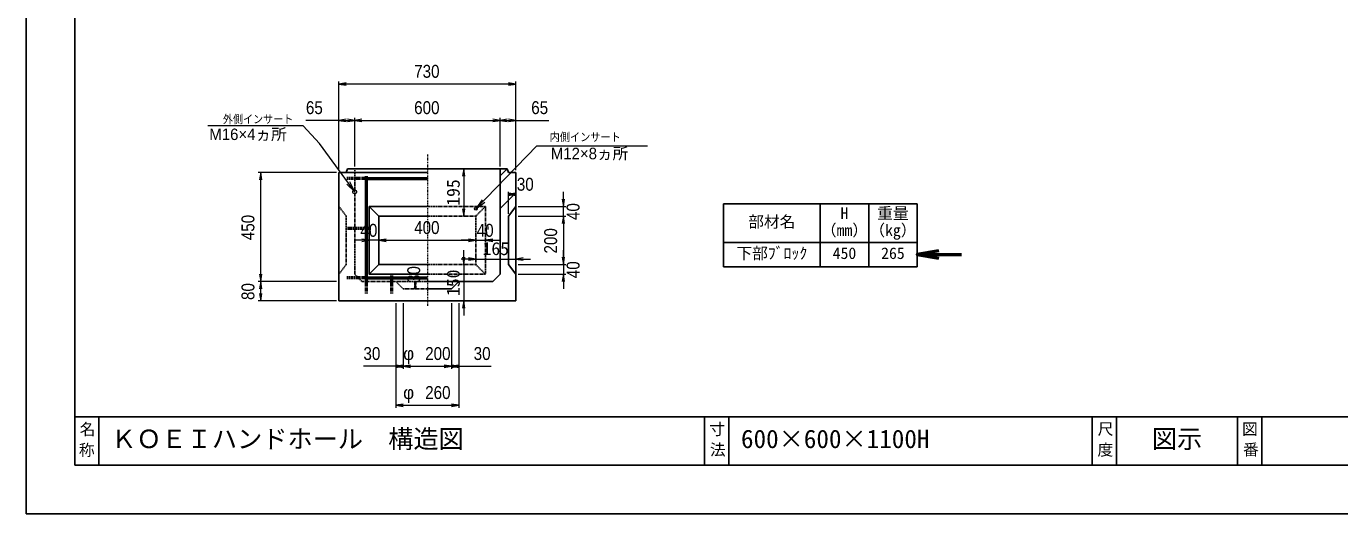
# Model space of a CAD drawing. Units: millimetres, scale not verified. Extents: x -210 to 210, y -148 to 148.
# Drawn here: x -210 to 61.1, y -148.5 to -47.9 of the extents above; entities that cross this region are included whole.
import ezdxf
from ezdxf.enums import TextEntityAlignment as Align

# ---------------------------------------------------------------- set-up
doc = ezdxf.new("R2010")
doc.units = ezdxf.units.MM
doc.linetypes.add('USER1', pattern=[12.95, 6.35, -3.175, 0.25, -3.175])
doc.linetypes.add('USER2', pattern=[4.7625, 3.175, -1.5875])
doc.layers.add('0-0', color=7, linetype='Continuous')
for name, color, linetype, lineweight in [('0-1_0', 9, 'Continuous', 25), ('0-2_dims', 2, 'Continuous', 13), ('0-3_pen1実線', 4, 'Continuous', 13), ('0-4_pen2実線', 3, 'Continuous', 13), ('0-5_pen3実線', 7, 'Continuous', 25), ('0-6_pen4実線', 6, 'Continuous', 25), ('0-7_pen1一点', 4, 'USER1', 13), ('0-8_pen2破線', 3, 'USER2', 25), ('0-A_鉄筋 1', 7, 'Continuous', 50), ('0-B_鉄筋 2', 7, 'USER2', 50)]:
    doc.layers.add(name, color=color, linetype=linetype, lineweight=lineweight)
doc.styles.add('ＭＳ ゴシック', font='')
doc.styles.add('ＭＳ Ｐゴシック', font='')
doc.styles.get('ＭＳ ゴシック').set_extended_font_data('MS Gothic')
doc.styles.get('ＭＳ Ｐゴシック').set_extended_font_data('MS PGothic')

# ---------------------------------------------------------------- blocks, each defined once
blk = doc.blocks.new('部分図 1')
at = {"layer": '0-1_0'}
blk.add_lwpolyline([(0, 0), (8400, 0), (8400, 5940), (0, 5940)], close=True, dxfattribs=at)
at = {"layer": '0-2_dims'}
for p, q in [((1290.57, 1418.54), (1290.57, 1783.49)), ((2020.57, 1773.49), (1290.57, 1773.49)), ((2020.57, 1418.54), (2020.57, 1783.49)), ((1290.57, 1418.54), (1290.57, 1633.49)), ((1355.57, 1433.54), (1355.57, 1633.49)), ((1355.57, 1433.54), (1355.57, 1633.49)), ((1955.57, 1433.54), (1955.57, 1633.49)), ((1955.57, 1433.54), (1955.57, 1633.49)), ((2020.57, 1418.54), (2020.57, 1633.49)), ((1290.57, 1623.49), (1154.18, 1623.49)), ((1290.57, 1623.49), (1355.57, 1623.49)), ((1355.57, 1623.49), (1955.57, 1623.49)), ((1280.57, 1408.54), (957.57, 1408.54)), ((967.57, 958.54), (967.57, 1408.54)), ((1990.57, 1238.54), (1990.57, 1328.64)), ((1990.57, 1318.64), (2020.57, 1318.64)), ((2020.57, 1278.54), (2020.57, 1328.64)), ((2216.92, 1268.54), (2216.92, 1328.54)), ((2030.57, 1268.54), (2226.92, 1268.54)), ((2216.92, 1228.54), (2216.92, 1268.54)), ((2030.57, 1228.54), (2226.92, 1228.54)), ((2030.57, 1228.54), (2226.92, 1228.54)), ((2216.92, 1228.54), (2216.92, 1168.54)), ((2216.92, 1228.54), (2216.92, 1028.54)), ((1455.57, 1128.54), (1455.57, 1138.54)), ((1855.57, 1128.54), (1855.57, 1138.54)), ((1855.57, 1128.54), (1855.57, 1138.54)), ((1895.57, 1128.54), (1895.57, 1138.54)), ((1415.57, 1128.54), (1355.57, 1128.54)), ((1415.57, 1128.54), (1415.57, 1118.54)), ((1455.57, 1128.54), (1415.57, 1128.54)), ((1455.57, 1128.54), (1455.57, 1118.54)), ((1455.57, 1128.54), (1515.57, 1128.54)), ((1455.57, 1128.54), (1855.57, 1128.54)), ((1855.57, 1128.54), (1795.57, 1128.54)), ((1855.57, 1128.54), (1895.57, 1128.54)), ((1895.57, 1128.54), (1955.57, 1128.54)), ((2216.92, 1028.54), (2216.92, 1088.54)), ((2030.57, 1028.54), (2226.92, 1028.54)), ((2030.57, 1028.54), (2226.92, 1028.54)), ((2030.57, 988.54), (2226.92, 988.54)), ((2216.92, 1028.54), (2216.92, 988.54)), ((2216.92, 988.54), (2216.92, 928.54)), ((1280.57, 958.54), (957.57, 958.54)), ((1280.57, 958.54), (957.57, 958.54)), ((967.57, 878.54), (967.57, 958.54)), ((1605.57, 958.54), (1615.57, 958.54)), ((1605.57, 934), (1605.57, 928.54)), ((1605.57, 928.54), (1615.57, 928.54)), ((1280.57, 878.54), (957.57, 878.54)), ((1525.57, 868.54), (1525.57, 437.54)), ((1525.57, 868.54), (1525.57, 598.54)), ((1555.57, 868.54), (1555.57, 598.54)), ((1555.57, 868.54), (1555.57, 598.54)), ((1755.57, 868.54), (1755.57, 598.54)), ((1755.57, 868.54), (1755.57, 598.54)), ((1785.57, 868.54), (1785.57, 598.54)), ((1785.57, 868.54), (1785.57, 437.54)), ((1555.57, 608.54), (1755.57, 608.54)), ((1555.57, 608.54), (1555.57, 608.54)), ((1755.57, 608.54), (1755.57, 608.54)), ((1525.57, 447.54), (1785.57, 447.54))]:
    blk.add_line(p, q, dxfattribs=at)
at = {"layer": '0-2_dims', "lineweight": 18}
for p, q in [((1142.57, 1601.53), (749.65, 1601.53)), ((2152.58, 1518.96), (2563.55, 1518.96)), ((1805.57, 1423.54), (1805.57, 1228.54)), ((1808.57, 1423.54), (1815.57, 1423.54)), ((1805.57, 1228.54), (1815.57, 1228.54)), ((1805.57, 1028.54), (1805.57, 1088.54)), ((1855.57, 1051.04), (1795.57, 1051.04)), ((1855.57, 1068.54), (1855.57, 1041.04)), ((1855.57, 1051.04), (2020.57, 1051.04)), ((2020.57, 1051.04), (2020.57, 1041.04)), ((2020.57, 1051.04), (2080.57, 1051.04)), ((1805.57, 1028.54), (1815.57, 1028.54)), ((1805.57, 1028.54), (1805.57, 878.54)), ((1805.57, 878.54), (1815.57, 878.54)), ((1805.57, 878.54), (1805.57, 818.54))]:
    blk.add_line(p, q, dxfattribs=at)
at = {"layer": '0-2_dims', "lineweight": 50}
blk.add_line((3677.22, 1070.28), (3860.17, 1070.28), dxfattribs=at)
at = {"layer": '0-2_dims'}
for points in [[(1320.57, 1778.49), (1290.57, 1773.49), (1320.57, 1768.49)], [(1990.57, 1768.49), (2020.57, 1773.49), (1990.57, 1778.49)], [(1320.57, 1628.49), (1290.57, 1623.49), (1320.57, 1618.49)], [(1325.57, 1618.49), (1355.57, 1623.49), (1325.57, 1628.49)], [(1385.57, 1628.49), (1355.57, 1623.49), (1385.57, 1618.49)], [(1925.57, 1618.49), (1955.57, 1623.49), (1925.57, 1628.49)], [(1985.57, 1628.49), (1955.57, 1623.49), (1985.57, 1618.49)], [(1990.57, 1618.49), (2020.57, 1623.49), (1990.57, 1628.49)], [(1355.57, 1328.54), (1210.65, 1528.54), (1142.57, 1601.53)], [(1955.57, 1623.49), (2020.57, 1623.49), (2156.97, 1623.49)], [(1855.57, 1258.54), (2107.58, 1518.96), (2152.58, 1518.96)], [(972.57, 1378.54), (967.57, 1408.54), (962.57, 1378.54)], [(1323.09, 1360.58), (1355.57, 1328.54), (1335.24, 1369.38)], [(2020.57, 1323.64), (1990.57, 1318.64), (2020.57, 1313.64)], [(1990.57, 1313.64), (2020.57, 1318.64), (1990.57, 1323.64)], [(1881.47, 1296.1), (1855.57, 1258.54), (1892.25, 1285.66)], [(2211.92, 1298.54), (2216.92, 1268.54), (2221.92, 1298.54)], [(2221.92, 1198.54), (2216.92, 1228.54), (2211.92, 1198.54)], [(2221.92, 1198.54), (2216.92, 1228.54), (2211.92, 1198.54)], [(1385.57, 1123.54), (1415.57, 1128.54), (1385.57, 1133.54)], [(1485.57, 1133.54), (1455.57, 1128.54), (1485.57, 1123.54)], [(1485.57, 1133.54), (1455.57, 1128.54), (1485.57, 1123.54)], [(1825.57, 1123.54), (1855.57, 1128.54), (1825.57, 1133.54)], [(1825.57, 1123.54), (1855.57, 1128.54), (1825.57, 1133.54)], [(1925.57, 1133.54), (1895.57, 1128.54), (1925.57, 1123.54)], [(2211.92, 1058.54), (2216.92, 1028.54), (2221.92, 1058.54)], [(2211.92, 1058.54), (2216.92, 1028.54), (2221.92, 1058.54)], [(962.57, 988.54), (967.57, 958.54), (972.57, 988.54)], [(2221.92, 958.54), (2216.92, 988.54), (2211.92, 958.54)], [(972.57, 928.54), (967.57, 958.54), (962.57, 928.54)], [(1610.57, 928.54), (1605.57, 958.54), (1600.57, 928.54)], [(1600.57, 958.54), (1605.57, 928.54), (1610.57, 958.54)], [(962.57, 908.54), (967.57, 878.54), (972.57, 908.54)], [(1555.57, 608.54), (1525.57, 608.54), (1391.69, 608.54)], [(1525.57, 603.54), (1555.57, 608.54), (1525.57, 613.54)], [(1555.57, 613.54), (1525.57, 608.54), (1555.57, 603.54)], [(1585.57, 613.54), (1555.57, 608.54), (1585.57, 603.54)], [(1725.57, 603.54), (1755.57, 608.54), (1725.57, 613.54)], [(1785.57, 613.54), (1755.57, 608.54), (1785.57, 603.54)], [(1755.57, 603.54), (1785.57, 608.54), (1755.57, 613.54)], [(1755.57, 608.54), (1785.57, 608.54), (1919.45, 608.54)], [(1555.57, 452.54), (1525.57, 447.54), (1555.57, 442.54)], [(1755.57, 442.54), (1785.57, 447.54), (1755.57, 452.54)]]:
    blk.add_lwpolyline(points, dxfattribs=at)
at = {"layer": '0-2_dims', "lineweight": 18}
for points in [[(1810.57, 1393.54), (1805.57, 1423.54), (1800.57, 1393.54)], [(1800.57, 1258.54), (1805.57, 1228.54), (1810.57, 1258.54)], [(1800.57, 1058.54), (1805.57, 1028.54), (1810.57, 1058.54)], [(1825.57, 1046.04), (1855.57, 1051.04), (1825.57, 1056.04)], [(2050.57, 1056.04), (2020.57, 1051.04), (2050.57, 1046.04)], [(1810.57, 848.54), (1805.57, 878.54), (1800.57, 848.54)]]:
    blk.add_lwpolyline(points, dxfattribs=at)
at = {"layer": '0-2_dims', "lineweight": 50}
blk.add_lwpolyline([(3767.22, 1085.28), (3677.22, 1070.28), (3767.22, 1055.28)], dxfattribs=at)
at = {"layer": '0-3_pen1実線'}
for p, q in [((1955.57, 1394.14), (1984.98, 1423.54)), ((1955.57, 1259.43), (2020.57, 1324.43))]:
    blk.add_line(p, q, dxfattribs=at)
at = {"layer": '0-4_pen2実線'}
for centre, radius in [((1355.57, 1328.54), 8), ((1855.57, 1258.54), 6)]:
    blk.add_circle(centre, radius, dxfattribs=at)
at = {"layer": '0-5_pen3実線'}
for p, q in [((1320.57, 1408.54), (1325.57, 1423.54)), ((1985.57, 1423.54), (1325.57, 1423.54)), ((1955.57, 1423.54), (1955.57, 988.54)), ((1990.57, 1408.54), (1985.57, 1423.54)), ((1290.57, 1408.54), (1655.57, 1408.54)), ((1290.57, 1408.54), (1290.57, 878.54)), ((1990.57, 1408.54), (2020.57, 1408.54)), ((2020.57, 1408.54), (2020.57, 878.54)), ((1415.57, 1268.54), (1655.57, 1268.54)), ((1415.57, 1268.54), (1455.57, 1228.54)), ((2020.57, 1268.54), (1990.57, 1228.54)), ((3277.22, 1279.68), (3277.22, 1019.68)), ((3477.22, 1279.68), (3477.22, 1019.68)), ((1455.57, 1228.54), (1455.57, 1028.54)), ((1455.57, 1228.54), (1655.57, 1228.54)), ((1990.57, 1228.54), (1990.57, 1028.54)), ((2877.22, 1119.68), (3677.22, 1119.68)), ((1415.57, 988.54), (1455.57, 1028.54)), ((1455.57, 1028.54), (1655.57, 1028.54)), ((1955.57, 988.54), (1925.57, 958.54)), ((1990.57, 1028.54), (2020.57, 988.54)), ((1655.57, 958.54), (1925.57, 958.54)), ((1655.57, 928.54), (1755.57, 928.54)), ((1785.57, 958.54), (1755.57, 928.54)), ((1290.57, 878.54), (2020.57, 878.54)), ((300, 400), (300, 200)), ((2900, 400), (2900, 200)), ((4500, 400), (4500, 200)), ((5100, 400), (5100, 200))]:
    blk.add_line(p, q, dxfattribs=at)
blk.add_lwpolyline([(1415.57, 1268.54), (1415.57, 988.54), (1655.57, 988.54)], dxfattribs=at)
at = {"layer": '0-6_pen4実線'}
for p, q in [((2877.22, 1279.68), (3677.22, 1279.68)), ((2877.22, 1279.68), (2877.22, 1019.68)), ((3677.22, 1279.68), (3677.22, 1019.68)), ((2877.22, 1019.68), (3677.22, 1019.68)), ((200, 400), (8200, 400)), ((2800, 400), (2800, 200)), ((4400, 400), (4400, 200)), ((5000, 400), (5000, 200))]:
    blk.add_line(p, q, dxfattribs=at)
blk.add_lwpolyline([(200, 200), (8200, 200), (8200, 5740), (200, 5740)], close=True, dxfattribs=at)
at = {"layer": '0-7_pen1一点'}
blk.add_line((1655.57, 1482.26), (1655.57, 855.54), dxfattribs=at)
at = {"layer": '0-8_pen2破線'}
for p, q in [((1355.57, 1423.54), (1355.57, 988.54)), ((1290.57, 1268.54), (1320.57, 1228.54)), ((1655.57, 1268.54), (1895.57, 1268.54)), ((1895.57, 1268.54), (1855.57, 1228.54)), ((1895.57, 1268.54), (1895.57, 988.54)), ((1320.57, 1228.54), (1320.57, 1028.54)), ((1655.57, 1228.54), (1855.57, 1228.54)), ((1855.57, 1228.54), (1855.57, 1028.54)), ((1320.57, 1028.54), (1290.57, 988.54)), ((1355.57, 988.54), (1385.57, 958.54)), ((1655.57, 1028.54), (1855.57, 1028.54)), ((1655.57, 988.54), (1895.57, 988.54)), ((1895.57, 988.54), (1855.57, 1028.54)), ((1385.57, 958.54), (1655.57, 958.54))]:
    blk.add_line(p, q, dxfattribs=at)
blk.add_lwpolyline([(1525.57, 958.54), (1555.57, 928.54), (1655.57, 928.54)], dxfattribs=at)
at = {"layer": '0-A_鉄筋 1'}
for p, q in [((1403.07, 1393.54), (1403.07, 948.54)), ((1403.07, 1383.54), (1655.57, 1383.54)), ((1508.07, 983.54), (1508.07, 948.54)), ((1403.07, 973.54), (1655.57, 973.54))]:
    blk.add_line(p, q, dxfattribs=at)
at = {"layer": '0-B_鉄筋 2'}
for p, q in [((1403.07, 1383.54), (1323.07, 1383.54)), ((1323.07, 1178.54), (1413.07, 1178.54)), ((1908.07, 1178.54), (1898.07, 1178.54)), ((1403.07, 973.54), (1323.07, 973.54)), ((1403.07, 948.54), (1403.07, 908.54)), ((1508.07, 948.54), (1508.07, 908.54))]:
    blk.add_line(p, q, dxfattribs=at)
at = {"layer": '0-2_dims', "color": 7, "style": 'ＭＳ Ｐゴシック', "width": 0.9}
for s, height, p in [('730', 53.32, (1601.03, 1783.49)), ('65', 53.32, (1154.18, 1633.49)), ('600', 53.32, (1601.03, 1633.49)), ('65', 53.32, (2084.24, 1633.49)), ('外側インサート', 33.79, (811.7, 1601.53)), ('内側インサート', 34.13, (2160.43, 1527.41)), ('30', 53.32, (2024.84, 1317.28)), ('40', 53.32, (1379.21, 1127.18)), ('400', 53.32, (1601.03, 1138.54)), ('40', 53.32, (1859.21, 1127.18)), ('30', 53.32, (1391.69, 618.54)), ('200', 53.32, (1646.48, 618.54)), ('30', 53.32, (1846.73, 618.54)), ('260', 53.32, (1646.48, 457.54))]:
    blk.add_text(s, height=height, dxfattribs=at).set_placement(p, align=Align.BOTTOM_LEFT)
at = {"layer": '0-2_dims', "color": 7}
for s, height, style, p in [('M16×4ヵ所', 47.21, 'ＭＳ Ｐゴシック', (755.59, 1528.35)), ('M12×8ヵ所', 47.21, 'ＭＳ Ｐゴシック', (2165.06, 1449.15)), ('165', 53.52, 'ＭＳ ゴシック', (1883.32, 1051.54)), ('φ', 53.32, 'ＭＳ Ｐゴシック', (1555.57, 618.54)), ('φ', 53.32, 'ＭＳ Ｐゴシック', (1555.57, 457.54))]:
    blk.add_text(s, height=height, dxfattribs=dict(at, style=style)).set_placement(p, align=Align.BOTTOM_LEFT)
at = {"layer": '0-2_dims', "color": 7, "style": 'ＭＳ ゴシック'}
for s, p in [('195', (1805.07, 1271.29)), ('150', (1805.07, 898.79))]:
    blk.add_text(s, height=53.52, rotation=90, dxfattribs=at).set_placement(p, align=Align.BOTTOM_LEFT)
at = {"layer": '0-2_dims', "color": 7, "style": 'ＭＳ Ｐゴシック', "width": 0.9}
for s, p in [('40', (2299.64, 1212.18)), ('450', (957.57, 1129)), ('200', (2206.92, 1074)), ('40', (2299.64, 972.18)), ('30', (1641.93, 952.18)), ('80', (957.57, 882.18))]:
    blk.add_text(s, height=53.32, rotation=90, dxfattribs=at).set_placement(p, align=Align.BOTTOM_LEFT)
at = {"layer": '0-5_pen3実線', "style": 'ＭＳ ゴシック'}
for s, height, p in [('H', 47.65, (3360.97, 1202.18)), ('重量', 47.64, (3512.23, 1202.18)), ('部材名', 47.65, (2979.73, 1167.18)), ('（mm）', 47.66, (3279.7, 1132.17)), ('（kg）', 47.66, (3479.7, 1132.17)), ('下部ﾌﾞﾛｯｸ', 47.65, (2930.97, 1037.18)), ('450', 47.64, (3328.48, 1037.19)), ('265', 47.65, (3528.47, 1037.18)), ('名', 47.65, (220.57, 310.7)), ('寸', 47.59, (2819.4, 311.09)), ('ＫＯＥＩハンドホール\u3000構造図', 76.24, (350, 248)), ('600×600×1100H', 76.24, (2950, 248)), ('尺', 47.61, (4422.2, 311.83)), ('図示', 76.23, (4646.03, 248.01)), ('図', 47.61, (5018.4, 311.33)), ('称', 47.62, (217.15, 224.87)), ('法', 47.62, (2821.7, 226.25)), ('度', 47.63, (4421.7, 226)), ('番', 47.61, (5022.2, 226.5))]:
    blk.add_text(s, height=height, dxfattribs=at).set_placement(p, align=Align.BOTTOM_LEFT)

msp = doc.modelspace()

# ---------------------------------------------------------------- block references
at = {"layer": '0-0', "xscale": 0.05, "yscale": 0.05}
msp.add_blockref('部分図 1', (-210, -148.5), dxfattribs=at)

doc.saveas('drawing.dxf')
